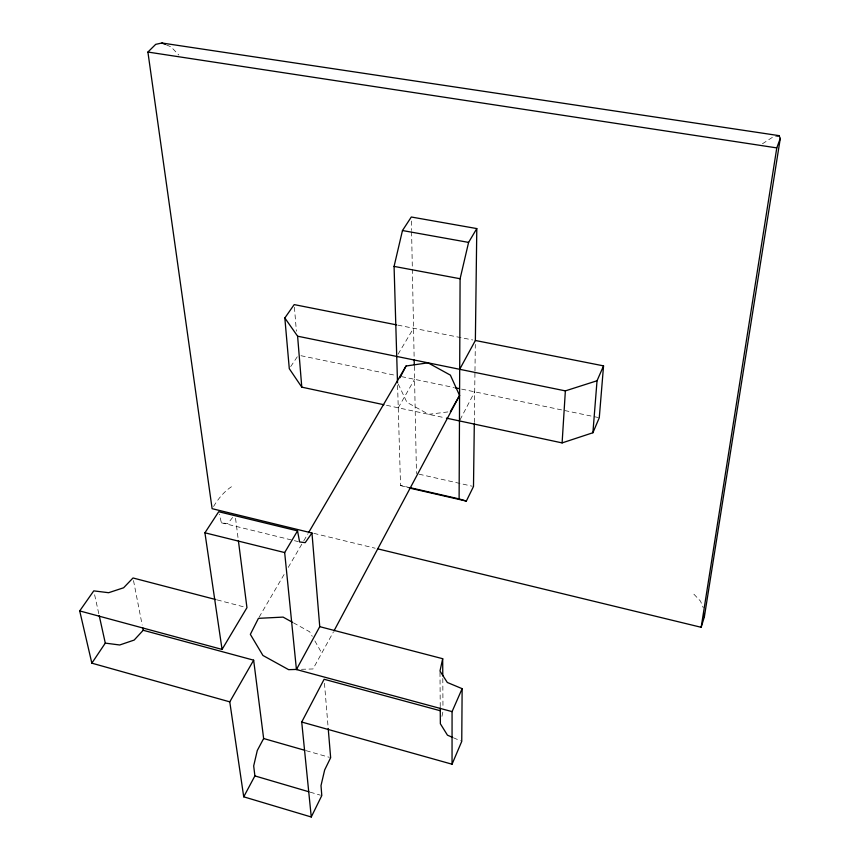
<?xml version="1.0" encoding="UTF-8"?>
<svg xmlns="http://www.w3.org/2000/svg" width="860" height="860" viewBox="0 0 860 860"><rect width="100%" height="100%" fill="white"/><g stroke="black" fill="none" stroke-linecap="round" stroke-linejoin="round"><path stroke-width="0.64" stroke-dasharray="4.3 3.22" d="M474.312 422.496L474.956 372.079M474.978 370.767L475.311 344.441M441.943 716.38L442.986 711.467M460.079 419.755L474.709 391.827M301.462 669.295L313.008 668.962L333.336 632.111M398.244 407.812L414.574 379.325M259.118 617.179L284.843 573.201M288.229 567.407L303.129 541.95M303.806 540.789L307.869 533.845M398.072 354.18L413.542 328.24M213.57 506.486C218.687 498.069 225.169 490.146 233.877 485.276M290.691 366.607L297.667 356.201M232.608 517.462L227.739 523.697L221.407 522.794L219.3 514.183M762.444 143.781L772.248 137.45L775.645 136.546M447.845 411.929L428.678 414.327L406.941 402.362L397.503 382.485M397.804 325.123L472.731 339.969M300.978 355.707L394.987 375.25M401.512 376.615L453.79 387.484M461.637 389.118L599.28 417.734M386.516 405.296L445.136 417.852M419.067 474.193L472.194 486.212M397.589 385.42L400.545 485.491L408.349 487.276M313.846 533.351L375.143 548.218M221.407 522.794L293.099 540.349M294.399 540.671L298.312 541.628M217.161 599.914L245.648 607.343M306.16 750.683L329.358 757.316M400.545 485.491L408.833 487.899M310.213 792.178L320.5 795.199M166.485 44.946L171.065 46.891L178.869 55.051M453.413 737.751L460.562 740.847M293.486 622.844L309.664 631.778L312.255 636.325M693.902 594.206L700.502 601.118L703.243 607.708M314.846 640.883L321.973 653.407M94.621 594.787L98.943 614.384M133.515 580.597L142.19 625.037M235.543 518.29L238.22 539.317M294.421 307.256L296.388 331.208M324.457 683.259L328.101 727.119M411.381 221.031L411.575 230.415M411.596 231.749L412.327 267.933M412.359 269.277L414.154 358.373M414.305 366.231L416.466 473.613M439.987 672.37L440.234 706.63M442.803 678.497L442.964 707.511"/><path stroke-width="1.29" d="M440.406 710.768L324.123 679.271L301.72 722.034L452.048 764.207L452.07 711.618L462.132 688.666L447.308 682.475L439.976 671.047L442.685 658.706L319.748 626.661L311.965 533.006L212.119 508.679L147.909 52.051L155.703 44.354L161.906 43L779.042 135.643L780.289 138.417L704.351 616.899L701.169 627.295L377.744 548.852M474.301 423.829L473.494 486.502L466.335 501.079L459.111 498.908L460.1 278.737L468.592 242.402L476.795 228.577L411.306 217.01L402.469 230.534L394.073 266.396L397.513 382.786M462.132 688.666L461.755 741.363L452.048 764.207M459.691 369.295L475.365 340.485L476.795 228.577M446.437 418.132L562.107 442.9L565.364 390.881L597.034 380.765L603.548 365.876L475.365 340.485M562.107 442.9L592.895 432.752L597.034 380.765M603.548 365.876L599.28 417.734L592.895 432.752M701.169 627.295L776.784 147.899L780.289 138.417M229.77 701.857L91.848 663.167L105.296 643.119L119.712 644.989L134.171 640.066L143.201 630.272L253.646 660.179L229.77 701.857L243.724 796.822L311.266 817L321.79 795.575L321.006 785.588L324.661 769.958L330.648 757.692L328.208 728.452M399.943 377.776L406.049 366.016L428.022 362.823L450.382 375.132L459.573 395.471L333.97 630.928M253.646 660.179L263.644 738.525L257.28 750.511L253.678 765.927L254.893 775.913L243.724 796.822M452.07 711.618L296.431 669.532L319.748 626.661M450.404 411.607L459.573 395.471M308.546 532.684L406.049 366.016M296.431 669.532L284.671 552.561L297.528 530.878L218.698 511.732L204.927 532.802L222.063 649.418L79.711 610.922L93.751 590.874L108.629 592.712L123.614 587.778L133.01 577.974L215.871 599.581M222.063 649.418L246.949 607.676L238.392 540.639M383.915 404.738L301.785 387.15L289.293 368.693L284.832 317.974L294.195 304.601L396.492 324.865M311.965 533.006L305.203 542.66L299.613 541.95L297.528 530.878M776.784 136.245L779.042 135.643M297.614 669.403L288.637 669.661L262.934 655.471L250.346 634.368L258.441 618.34L283.08 617.104L292.325 622.21M147.909 52.051L776.784 147.899M402.469 230.534L468.592 242.402M394.073 266.396L460.1 278.737M284.832 317.974L297.603 336.195L565.364 390.881M455.101 387.752L459.014 388.569M409.65 487.577L459.111 498.908M410.134 488.2L466.335 501.079M204.927 532.802L284.671 552.561M263.644 738.525L304.87 750.318M254.893 775.913L308.923 791.791M161.906 43L165.346 44.462M452.22 737.235L447.458 735.171L440.363 723.765L440.245 707.952M79.711 610.922L91.848 663.167M99.233 615.685L105.296 643.119M142.696 627.66L143.201 630.272M301.72 722.034L311.266 817M297.603 336.195L301.785 387.15M704.254 613.395L704.351 616.899M414.176 359.673L414.284 364.919M442.685 658.706L442.782 675.853"/></g></svg>
